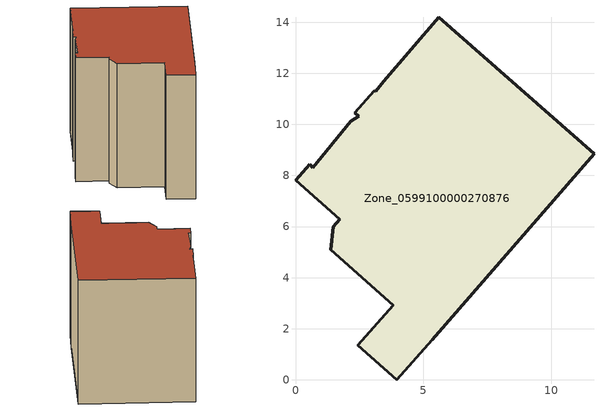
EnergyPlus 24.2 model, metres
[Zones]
Zone_0599100000270876
 floor ground (C_G): 2.48,10.32 2.32,10.46 3.08,11.32 3.14,11.31 3.46,11.69 5.61,14.2 11.68,8.86 5.36,1.58 3.97,0 2.44,1.35 3.83,2.93 1.37,5.08 1.48,5.99 1.74,6.29 0,7.81 0.55,8.44 0.68,8.31 2.17,10.12 z0
 wall outside (C_F): 5.36,1.58 11.68,8.86 5.61,14.2 3.46,11.69 3.14,11.31 3.08,11.32 2.32,10.46 2.48,10.32 2.17,10.12 0.68,8.31 0.55,8.44 0,7.81 1.74,6.29 1.48,5.99 1.37,5.08 3.83,2.93 2.44,1.35 3.97,0 5.36,1.58 z0:9.31
 roof outside (C_R): 5.61,14.2 3.46,11.69 3.14,11.31 3.08,11.32 2.32,10.46 2.48,10.32 2.17,10.12 0.68,8.31 0.55,8.44 0,7.81 1.74,6.29 1.48,5.99 1.37,5.08 3.83,2.93 2.44,1.35 3.97,0 5.36,1.58 11.68,8.86 z9.31
[BUILDING]
Pand.0599100000270876: North Axis=0; Terrain=City; Loads Convergence Tolerance Value=0.04; Temperature Convergence Tolerance Value=0.4; Solar Distribution=FullExterior; Maximum Number of Warmup Days=25; Minimum Number of Warmup Days=1
[Site:Location]
Rotterdam.The.Hague.AP_ZH_NLD Design_Conditions: Latitude=51.96; Longitude=4.45; Time Zone=1; Elevation=-4.5
[SITE:GROUNDTEMPERATURE:BUILDINGSURFACE]
18, 18, 18, 18, 18, 18, 18, 18, 18, 18, 18, 18
[MATERIAL] Thermal Absorptance=0.9; Solar Absorptance=0.7; Visible Absorptance=0.7
Name | Roughness | Thickness | Conductivity | Density | Specific Heat
G.TC.1946 | MediumSmooth | 0.15 | 1 | 540 | 1210
F.TC.1946 | Rough | 0.3 | 0.857143 | 1920 | 840
R.TC.1946 | MediumRough | 0.2 | 0.909091 | 1500 | 1000
[CONSTRUCTION]
C_G: G.TC.1946
C_F: F.TC.1946
C_R: R.TC.1946
[ZONE]
Zone_0599100000270876: Type=1; Multiplier=1; Ceiling Height=Autocalculate; Volume=Autocalculate; Floor Area=autocalculate; Part of Total Floor Area=Yes
[ZONEINFILTRATION:DESIGNFLOWRATE]
Infil_Zone_0599100000270876: Zone or ZoneList or Space or SpaceList=Zone_0599100000270876; Schedule=AlwaysOn; Design Flow Rate Calculation Method=Flow/Area; Flow Rate per Floor Area=0.003; Constant Term Coefficient=1; Temperature Term Coefficient=0; Velocity Term Coefficient=0; Velocity Squared Term Coefficient=0
[HVACTEMPLATE:ZONE:IDEALLOADSAIRSYSTEM]
Zone_0599100000270876: Maximum Heating Supply Air Temperature=50; Minimum Cooling Supply Air Temperature=13; Maximum Heating Supply Air Humidity Ratio=0.0156; Minimum Cooling Supply Air Humidity Ratio=0.0077; Heating Limit=NoLimit; Cooling Limit=NoLimit; Dehumidification Control Type=ConstantSensibleHeatRatio; Cooling Sensible Heat Ratio=0.7; Dehumidification Setpoint=60; Humidification Control Type=None; Humidification Setpoint=30; Outdoor Air Method=None; Outdoor Air Flow Rate per Person=0.00944; Outdoor Air Flow Rate per Zone Floor Area=0; Outdoor Air Flow Rate per Zone=0; Demand Controlled Ventilation Type=None; Outdoor Air Economizer Type=NoEconomizer; Heat Recovery Type=None; Sensible Heat Recovery Effectiveness=0.7; Latent Heat Recovery Effectiveness=0.65
[ZONECONTROL:THERMOSTAT]
ThermostatControl_Zone_0599100000270876: Zone or ZoneList=Zone_0599100000270876; Control Type Schedule=DualSetpointControlType; Control 1=Thermostat_Zone_0599100000270876; Temperature Difference Between Cutout And Setpoint=0
[THERMOSTATSETPOINT:DUALSETPOINT]
Thermostat_Zone_0599100000270876: Heating Setpoint Temperature Schedule=HeatingSetpoint_Zone_0599100000270876; Cooling Setpoint Temperature Schedule=CoolingSetpoint_Zone_0599100000270876
[SCHEDULE:COMPACT]
HeatingSetpoint_Zone_0599100000270876: Through: 12/31, For: AllDays, Until: 24:00, 21
CoolingSetpoint_Zone_0599100000270876: Through: 12/31, For: AllDays, Until: 24:00, 24
DualSetpointControlType: Through: 12/31, For: AllDays, Until: 24:00, 4
AlwaysOn: Through: 12/31, For: AllDays, Until: 24:00, 1
